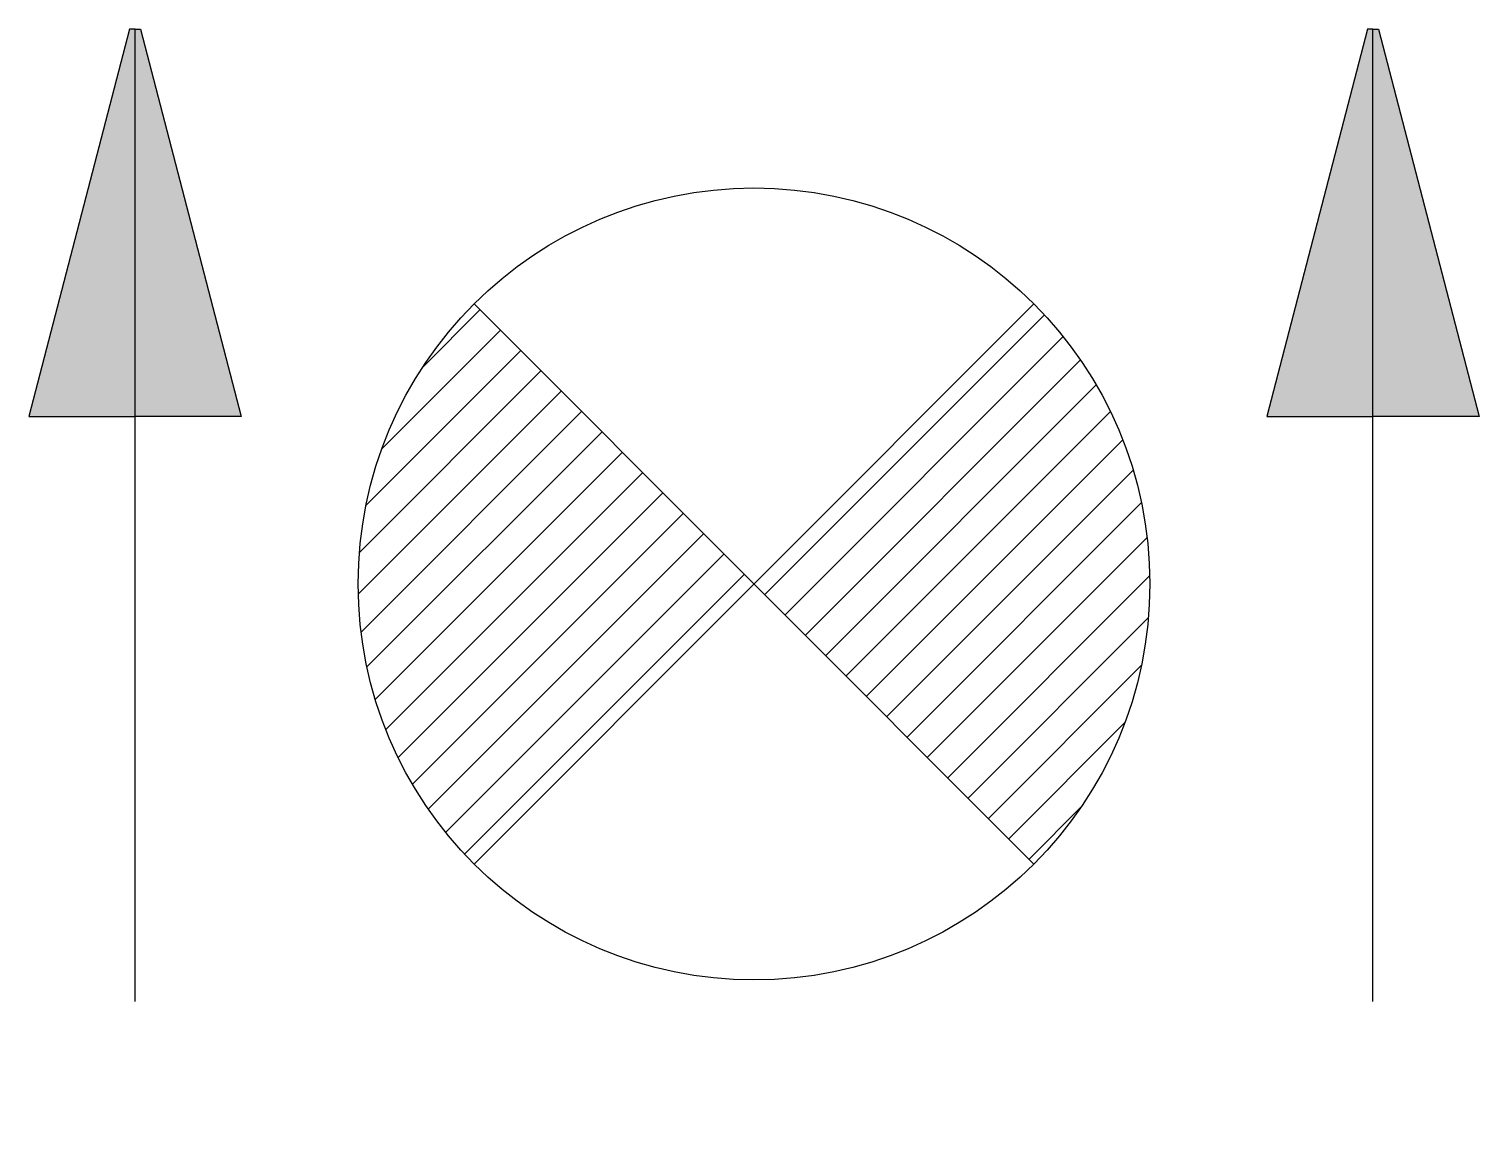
# Model space of a CAD drawing. Header units: inches. Extents: x -0.129 to 0.129, y -0.099 to 0.099.
import ezdxf

# ---------------------------------------------------------------- set-up
doc = ezdxf.new("R2010")
doc.units = ezdxf.units.IN
doc.header["$LTSCALE"] = 30
doc.header["$MEASUREMENT"] = 0

# ---------------------------------------------------------------- blocks, each defined once
blk = doc.blocks.new('*X1')
at = {"color": 0}
for p, q in [((3.37282, 9.277), (3.38711, 9.277)), ((3.35742, 9.27189), (3.38711, 9.27189)), ((3.34829, 9.26678), (3.38711, 9.26678)), ((3.3415, 9.26168), (3.38711, 9.26168)), ((3.33611, 9.25657), (3.38711, 9.25657)), ((3.33171, 9.25146), (3.38711, 9.25146)), ((3.32807, 9.24635), (3.38711, 9.24635)), ((3.32506, 9.24124), (3.38711, 9.24124)), ((3.3226, 9.23613), (3.38711, 9.23613)), ((3.32062, 9.23103), (3.38711, 9.23103)), ((3.31907, 9.22592), (3.38711, 9.22592)), ((3.31794, 9.22081), (3.38711, 9.22081)), ((3.3172, 9.2157), (3.38711, 9.2157)), ((3.31683, 9.21059), (3.38711, 9.21059)), ((3.38711, 9.20548), (3.45737, 9.20548)), ((3.38711, 9.20037), (3.45699, 9.20037)), ((3.38711, 9.19527), (3.45623, 9.19527)), ((3.38711, 9.19016), (3.45507, 9.19016)), ((3.38711, 9.18505), (3.45351, 9.18505)), ((3.38711, 9.17994), (3.45151, 9.17994)), ((3.38711, 9.17483), (3.44902, 9.17483)), ((3.38711, 9.16972), (3.44598, 9.16972)), ((3.38711, 9.16462), (3.44231, 9.16462)), ((3.38711, 9.15951), (3.43787, 9.15951)), ((3.38711, 9.1544), (3.43242, 9.1544)), ((3.38711, 9.14929), (3.42556, 9.14929)), ((3.38711, 9.14418), (3.41628, 9.14418)), ((3.38711, 9.13907), (3.40019, 9.13907))]:
    blk.add_line(p, q, dxfattribs=at)

msp = doc.modelspace()

# ---------------------------------------------------------------- linework, layer by layer
at = {"color": 10}
for p, q in [((-0.11093, 0.09853), (-0.12878, 0.02975)), ((-0.10995, 0.09853), (-0.11093, 0.09853)), ((-0.10995, 0.09853), (-0.10896, 0.09853)), ((-0.10896, 0.09853), (-0.09111, 0.02975)), ((0.10896, 0.09853), (0.09111, 0.02975)), ((0.10995, 0.09853), (0.10896, 0.09853)), ((0.10995, 0.09853), (0.11093, 0.09853)), ((0.11093, 0.09853), (0.12878, 0.02975)), ((-0.12878, 0.02975), (-0.10995, 0.02975)), ((-0.09111, 0.02975), (-0.10995, 0.02975)), ((0.09111, 0.02975), (0.10995, 0.02975)), ((0.12878, 0.02975), (0.10995, 0.02975))]:
    msp.add_line(p, q, dxfattribs=at)
for p, q in [((-0.10995, -0.07411), (-0.10995, 0.09853)), ((0.10995, -0.07411), (0.10995, 0.09853)), ((-0.04972, -0.04972), (0.04972, 0.04972)), ((-0.04972, 0.04972), (0.04972, -0.04972))]:
    msp.add_line(p, q)
msp.add_circle((0, 0), 0.07031)
for points in [[(-0.11093, 0.09853), (-0.10896, 0.09853), (-0.12878, 0.02975), (-0.09111, 0.02975)], [(0.11093, 0.09853), (0.10896, 0.09853), (0.12878, 0.02975), (0.09111, 0.02975)]]:
    msp.add_solid(points, dxfattribs=at)

# ---------------------------------------------------------------- block references
at = {"rotation": 45.00000000000002}
msp.add_blockref('*X1', (4.11611, -8.90619), dxfattribs=at)

doc.saveas('drawing.dxf')
